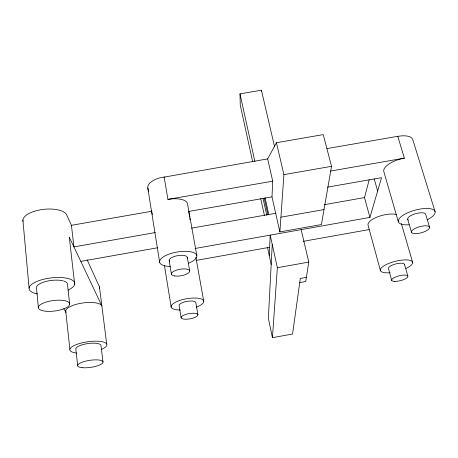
<?xml version="1.0" encoding="UTF-8"?>
<svg xmlns="http://www.w3.org/2000/svg" width="458" height="458" viewBox="0 0 458 458"><rect width="100%" height="100%" fill="white"/><g stroke="black" fill="none" stroke-linecap="round" stroke-linejoin="round"><path stroke-width="0.69" d="M261.386 91.623L261.409 90.192L239.992 93.856L240.255 105.077L252.627 161.565M271.182 264.518L269.258 255.638L270.203 235.131L277.359 267.712L272.436 337.678L292.565 334.019L300.305 278.458L306.373 277.365L308.766 262.096L301.158 229.635M271.989 196.888L272.722 181.179L267.655 158.903L276.432 142.719L323.245 134.606L331.523 166.317L321.424 224.563L279.878 231.931L271.989 196.888L188.719 211.441L189.148 214.247M272.241 244.412L268.365 318.247L272.436 337.678M159.653 262.325L147.797 187.998L147.917 185.862A18.165 8.049 -9.6 0 1 159.447 177.944L267.655 158.903M279.878 231.931L283.908 174.641L276.432 142.719M306.373 277.365L305.726 281.504L299.727 282.58M195.171 248.471L369.927 217.407L364.494 197.575L369.217 179.776M369.927 217.407L381.525 177.675L327.516 187.139M196.07 260.43L269.647 247.291M303.265 241.326L369.039 229.595M277.359 267.712L308.766 262.096M155.342 232.549L73.938 246.902L69.261 237.215A22.465 8.937 -6.3 0 1 69.553 239.523L74.683 284.309M191.547 228.158L275.911 213.239M324.424 204.663L364.494 197.575M280.914 217.189L324.024 209.569M80.808 261.369L157.598 247.772M283.908 174.641L331.523 166.317M330.504 171.069L404.357 158.142L397.779 136.307L326.989 148.587M22.986 221.363A22.202 9.309 -6 0 1 41.913 209.564A22.202 9.309 -6 0 1 66.713 214.962L71.431 225.319L151.919 211.207M164.113 176.834L167.926 199.39L272.722 181.179M397.779 136.307L402.296 135.814A18.343 7.734 -16.5 0 1 412.835 139.822L435.1 211.693M63.742 308.6L65.952 312.27A18.366 6.063 -7.8 0 1 80.814 303.293A18.366 6.063 -7.8 0 1 101.865 305.835L73.938 246.902L71.431 225.319M87.123 259.783L99.449 286.851L106.708 343.998M429.587 227.271A9.378 3.166 -15.3 0 0 415.354 228.273A9.378 3.166 -15.3 0 0 416.666 233.597A9.378 3.166 -15.3 0 0 429.587 227.271L425.642 214.304A9.315 3.263 -15.5 0 0 414.633 213.96A9.315 3.263 -15.5 0 0 408.238 219.983M407.689 219.262L411.502 232.212M401.34 223.498L412.555 262.159M398.345 221.844L383.856 171.653A18.56 7.425 -16.2 0 1 404.357 158.142M404.488 264.312L407.86 276.122M374.226 178.923L377.632 191.015M391.705 280.388L388.441 268.588A8.313 2.588 -14.3 0 1 396.576 263.745A8.313 2.588 -14.3 0 1 404.443 265.016M380.461 270.712L368.112 225.382A16.23 5.794 -14.8 0 1 377.684 216.829A16.23 5.794 -14.8 0 1 396.347 214.516M151.346 210.291L152.359 214.418M147.797 187.998L148.61 191.375M261.409 90.192L274.514 146.486M264.226 198.24L267.953 214.854M263.041 198.417L266.779 215.145M265.073 197.742L268.777 214.487M239.992 93.856L254.883 161.474M260.716 198.526L264.38 215.266M267.535 247.389L269.258 255.638M196.843 255.719L187.557 203.942A18.383 7.734 -9.7 0 0 167.926 199.39M195.892 257.379L203.724 301.175M197.925 314.732A8.542 2.651 -10.1 0 0 184.912 314.709A8.542 2.651 -10.1 0 0 185.708 319.232A8.542 2.651 -10.1 0 0 197.925 314.732L195.806 302.595A8.49 2.742 -10 0 0 186.898 301.393A8.49 2.742 -10 0 0 179.095 305.6L181.116 317.76M187.345 257.407L189.698 270.913M169.179 260.636L171.412 274.176M164.382 265.136L171.16 307.026M189.366 215.649L189.583 217.052M189.801 218.455L190.018 219.857M102.998 361.843L100.943 345.315A12.71 3.721 -8.2 0 0 87.243 343.677A12.71 3.721 -8.2 0 0 75.868 349.305L77.717 365.913M69.668 304.089A15.767 5.284 -7.2 0 0 46.292 302.011A15.767 5.284 -7.2 0 0 46.063 311.257A15.767 5.284 -7.2 0 0 69.668 304.089L67.475 284.309A15.606 5.53 -6.9 0 0 63.673 281.023M65.694 310.707L69.868 349.202M38.352 307.639L36.463 287.681A15.606 5.53 -6.9 0 1 45.897 281.435A15.606 5.53 -6.9 0 1 62.981 280.828M22.9 220.143L29.094 288.099M76.48 353.032A18.721 5.485 -8.2 0 1 74.557 345.338A18.721 5.485 -8.2 0 1 101.258 341.542A18.721 5.485 -8.2 0 1 101.189 349.523M99.449 286.851A18.188 6.343 -7.6 0 1 99.552 288.5M170.296 266.459A18.893 6.962 -9.9 0 1 163.042 257.07A18.893 6.962 -9.9 0 1 191.61 251.986A18.893 6.962 -9.9 0 1 188.593 263.201M169.683 261.438A9.229 3.401 -9.9 0 1 177.578 255.656A9.229 3.401 -9.9 0 1 187.19 258.323M390.147 272.699A16.62 5.175 -14.3 0 1 382.98 266.51A16.62 5.175 -14.3 0 1 407.637 259.967A16.62 5.175 -14.3 0 1 405.983 268.497M37.533 293.916A22.992 8.147 -6.9 0 1 34.682 282.466A22.992 8.147 -6.9 0 1 67.509 278.384A22.992 8.147 -6.9 0 1 68.065 290.12M180.338 310.014A16.545 5.341 -10 0 1 174.235 302.915A16.545 5.341 -10 0 1 199.236 298.41A16.545 5.341 -10 0 1 196.39 307.123M409.126 224.764A19.07 6.681 -15.5 0 1 401.483 216.399A19.07 6.681 -15.5 0 1 429.719 208.636A19.07 6.681 -15.5 0 1 427.222 219.788M174.492 275.945A9.292 3.298 -9.9 0 0 189.538 271.806A9.292 3.298 -9.9 0 0 177.618 269.796A9.292 3.298 -9.9 0 0 174.492 275.945M394.659 281.401A8.358 2.502 -14.1 0 0 407.809 276.809A8.358 2.502 -14.1 0 0 396.863 276.495A8.358 2.502 -14.1 0 0 394.659 281.401M82.097 367.677A12.818 3.544 -8.4 0 0 102.821 362.793A12.818 3.544 -8.4 0 0 86.115 361.03A12.818 3.544 -8.4 0 0 82.097 367.677"/></g></svg>
